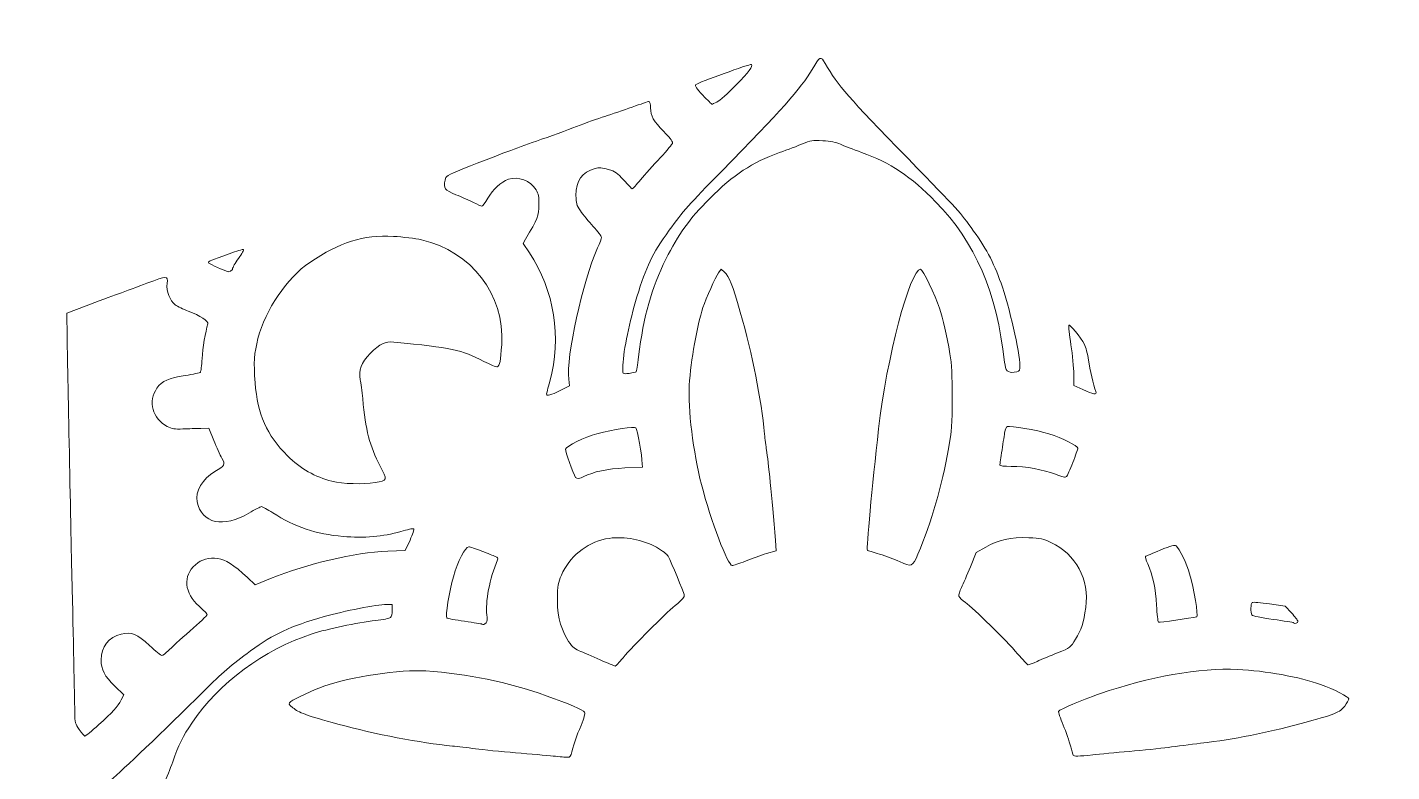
# Model space of a CAD drawing. Header units: inches. Extents: x -47.8 to -22.3, y 29.7 to 31.5.
# Drawn here: x -36.462 to -35.883, y 30.586 to 30.902 of the extents above; entities that cross this region are included whole.
import ezdxf

# ---------------------------------------------------------------- set-up
doc = ezdxf.new("R2010")
doc.units = ezdxf.units.IN
doc.header["$MEASUREMENT"] = 0
doc.layers.add('Football', color=7, linetype='Continuous')

msp = doc.modelspace()

# ---------------------------------------------------------------- linework, layer by layer
at = {"layer": 'Football', "lineweight": 0}
for points, knots in [([(-35.22889, 30.72218), (-35.22948, 30.72609), (-35.2304, 30.73223), (-35.23091, 30.73583), (-35.23143, 30.73943), (-35.23211, 30.74378), (-35.23241, 30.7455), (-35.23271, 30.74722), (-35.23346, 30.75157), (-35.23408, 30.75517), (-35.23538, 30.76278), (-35.23946, 30.7826), (-35.24204, 30.79385), (-35.2467, 30.81412), (-35.25189, 30.8341), (-35.25622, 30.84846), (-35.25712, 30.85143), (-35.25825, 30.8554), (-35.25873, 30.85728), (-35.25991, 30.86189), (-35.27064, 30.89425), (-35.27266, 30.89931), (-35.27355, 30.90153), (-35.27563, 30.90707), (-35.27728, 30.9116), (-35.28097, 30.92173), (-35.29238, 30.95015), (-35.29509, 30.95598), (-35.29618, 30.95832), (-35.29904, 30.96472), (-35.30145, 30.9702), (-35.30919, 30.98779), (-35.32737, 31.0237), (-35.33658, 31.0396), (-35.35004, 31.06284), (-35.36382, 31.0853), (-35.37208, 31.09747), (-35.37946, 31.10835), (-35.39084, 31.12469), (-35.39417, 31.12919), (-35.39579, 31.13138), (-35.399, 31.13573), (-35.4013, 31.13886), (-35.40359, 31.14199), (-35.40691, 31.14634), (-35.40867, 31.14853), (-35.41043, 31.15072), (-35.41644, 31.15827), (-35.42203, 31.16531), (-35.42763, 31.17235), (-35.43414, 31.18026), (-35.43651, 31.18288), (-35.43888, 31.18551), (-35.44215, 31.18932), (-35.44378, 31.19135), (-35.44708, 31.19546), (-35.46027, 31.20983), (-35.47478, 31.22509), (-35.49726, 31.24876), (-35.54141, 31.28899), (-35.5617, 31.30429), (-35.56404, 31.30606), (-35.56731, 31.3086), (-35.56895, 31.30993), (-35.57351, 31.31365), (-35.5795, 31.31823), (-35.58701, 31.32375), (-35.59077, 31.3265), (-35.59525, 31.32982), (-35.59697, 31.33112), (-35.61021, 31.34114), (-35.6504, 31.36727), (-35.66994, 31.37857), (-35.67501, 31.38151), (-35.68121, 31.38512), (-35.68372, 31.38659), (-35.70177, 31.39723), (-35.74843, 31.42032), (-35.76762, 31.42811), (-35.7706, 31.42932), (-35.77572, 31.4315), (-35.779, 31.43295), (-35.78229, 31.4344), (-35.78698, 31.43634), (-35.78943, 31.43727), (-35.79188, 31.43819), (-35.79572, 31.43969), (-35.79796, 31.44061), (-35.80827, 31.44484), (-35.84021, 31.45625), (-35.85324, 31.46036), (-35.87593, 31.46753), (-35.91462, 31.47793), (-35.93345, 31.48193), (-35.97336, 31.49041), (-36.00667, 31.49568), (-36.04096, 31.49894), (-36.0585, 31.50061), (-36.0633, 31.50096), (-36.08324, 31.50208), (-36.1269, 31.50454), (-36.18218, 31.50301), (-36.22722, 31.49809), (-36.25037, 31.49556), (-36.28714, 31.4899), (-36.30491, 31.48614), (-36.30772, 31.48554), (-36.31169, 31.48477), (-36.31373, 31.48443), (-36.31576, 31.48408), (-36.3187, 31.48344), (-36.32027, 31.483), (-36.32183, 31.48257), (-36.32578, 31.48169), (-36.32905, 31.48104), (-36.33482, 31.47991), (-36.35261, 31.47555), (-36.36293, 31.47274), (-36.36575, 31.47197), (-36.3724, 31.47017), (-36.37772, 31.46873), (-36.39884, 31.463), (-36.43756, 31.44996), (-36.46248, 31.44018), (-36.48496, 31.43135), (-36.5131, 31.4189), (-36.53302, 31.40895), (-36.5433, 31.40382), (-36.56515, 31.39241), (-36.56601, 31.39172), (-36.56633, 31.39147), (-36.57055, 31.38909), (-36.5754, 31.38644), (-36.58572, 31.38078), (-36.5921, 31.377), (-36.61598, 31.3624), (-36.62054, 31.35962), (-36.64828, 31.34115), (-36.65134, 31.33887), (-36.65291, 31.3377), (-36.65739, 31.33447), (-36.6613, 31.33169), (-36.68858, 31.31229), (-36.72338, 31.28375), (-36.74969, 31.25922), (-36.76706, 31.24302), (-36.80494, 31.20414), (-36.81356, 31.19366), (-36.81476, 31.1922), (-36.81779, 31.18862), (-36.82029, 31.1857), (-36.82685, 31.17803), (-36.8386, 31.16385), (-36.84191, 31.15959), (-36.86311, 31.13229), (-36.87251, 31.11932), (-36.88775, 31.09635), (-36.89808, 31.08079), (-36.90387, 31.0715), (-36.91482, 31.05297), (-36.9263, 31.03354), (-36.94575, 30.99671), (-36.95284, 30.981), (-36.95418, 30.97803), (-36.95725, 30.97125), (-36.95966, 30.96593), (-36.96207, 30.96061), (-36.96466, 30.95465), (-36.96541, 30.95268), (-36.96617, 30.95071), (-36.96751, 30.94764), (-36.9684, 30.94585), (-36.97176, 30.93913), (-36.98546, 30.90277), (-36.99191, 30.88346), (-36.99681, 30.86878), (-36.99855, 30.86319), (-37.00404, 30.84448), (-37.00808, 30.83071), (-37.01119, 30.81912), (-37.01343, 30.80949), (-37.01438, 30.80543), (-37.01565, 30.80018), (-37.01624, 30.79783), (-37.01684, 30.79549), (-37.01759, 30.79216), (-37.01792, 30.79044), (-37.01825, 30.78872), (-37.01967, 30.78168), (-37.0211, 30.77479), (-37.02393, 30.76108), (-37.02638, 30.74772), (-37.02856, 30.73412), (-37.03061, 30.7213), (-37.03087, 30.7195), (-37.03217, 30.70852), (-37.0351, 30.68369), (-37.03512, 30.68352), (-37.03676, 30.66501), (-37.03893, 30.64057), (-37.04013, 30.58545), (-37.03903, 30.56062), (-37.03766, 30.5298), (-37.03455, 30.4931), (-37.03164, 30.47359), (-37.03134, 30.47155), (-37.03068, 30.46694), (-37.03017, 30.46335), (-37.02719, 30.44201), (-37.02203, 30.41414), (-37.01743, 30.39451), (-37.01622, 30.38935), (-37.01455, 30.38218), (-37.01373, 30.37859), (-37.00767, 30.35223), (-36.99497, 30.30998), (-36.98525, 30.28387), (-36.98455, 30.28199), (-36.98319, 30.27828), (-36.98224, 30.27562), (-36.98128, 30.27296), (-36.97969, 30.26887), (-36.97872, 30.26652), (-36.97774, 30.26417), (-36.97661, 30.26119), (-36.9762, 30.25989), (-36.97549, 30.25765), (-36.97288, 30.25136), (-36.96516, 30.23324), (-36.95437, 30.20791), (-36.93457, 30.16781), (-36.92275, 30.14731), (-36.91876, 30.1404), (-36.90941, 30.12476), (-36.90068, 30.11037), (-36.89631, 30.10318), (-36.88462, 30.08557), (-36.87312, 30.06884), (-36.86275, 30.05375), (-36.83505, 30.01809), (-36.82029, 30.00082), (-36.80224, 29.97969), (-36.76606, 29.94221), (-36.74806, 29.926), (-36.74463, 29.9229), (-36.7399, 29.91857), (-36.73754, 29.91638), (-36.72988, 29.90923), (-36.70793, 29.89064), (-36.69546, 29.88074), (-36.68584, 29.8731), (-36.66041, 29.85411), (-36.65248, 29.84863), (-36.65015, 29.84702), (-36.64269, 29.8419), (-36.63776, 29.83852), (-36.63134, 29.83412), (-36.61495, 29.82356), (-36.60811, 29.81941), (-36.60467, 29.81732), (-36.60019, 29.81458), (-36.59815, 29.81332), (-36.59612, 29.81206), (-36.59151, 29.80937), (-36.58791, 29.80734), (-36.58432, 29.80532), (-36.57868, 29.80212), (-36.5754, 29.80024), (-36.56143, 29.79225), (-36.54838, 29.78537), (-36.5309, 29.77678), (-36.52066, 29.77175), (-36.51213, 29.76763), (-36.51195, 29.76763), (-36.51176, 29.76763), (-36.50503, 29.76465), (-36.497, 29.76101), (-36.48896, 29.75736), (-36.48034, 29.75363), (-36.47784, 29.75272), (-36.47534, 29.7518), (-36.47163, 29.75034), (-36.46959, 29.74948), (-36.44143, 29.73749), (-36.39211, 29.72127), (-36.35611, 29.71216), (-36.35329, 29.71144), (-36.34732, 29.70992), (-36.34285, 29.70878), (-36.32958, 29.70539), (-36.29269, 29.69796), (-36.27789, 29.69569), (-36.27304, 29.69494), (-36.26869, 29.69419), (-36.26822, 29.69402), (-36.26722, 29.69365), (-36.25186, 29.69163), (-36.22897, 29.68886), (-36.20983, 29.68655), (-36.18021, 29.68433), (-36.16156, 29.68382), (-36.16156, 29.68382), (-36.16156, 29.68382), (-36.16156, 29.68382), (-36.13323, 29.68304), (-36.09033, 29.68385), (-36.06314, 29.68568), (-36.0442, 29.68696), (-36.01633, 29.69028), (-35.98407, 29.69511), (-35.97483, 29.69649), (-35.95115, 29.70099), (-35.93572, 29.7043), (-35.92433, 29.70674), (-35.88815, 29.71576), (-35.88054, 29.71806), (-35.86096, 29.72396), (-35.85114, 29.72708), (-35.83418, 29.73279), (-35.82457, 29.73602), (-35.80225, 29.7442), (-35.79806, 29.74602), (-35.79649, 29.7467), (-35.79347, 29.7479), (-35.79133, 29.74867), (-35.7892, 29.74945), (-35.78241, 29.75227), (-35.77626, 29.75494), (-35.7701, 29.7576), (-35.76276, 29.76076), (-35.75994, 29.76195), (-35.73563, 29.77222), (-35.69454, 29.79353), (-35.66267, 29.81239), (-35.64742, 29.82142), (-35.62236, 29.83764), (-35.60642, 29.8488), (-35.60002, 29.85329), (-35.58388, 29.86522), (-35.57674, 29.87074), (-35.57421, 29.8727), (-35.56948, 29.87632), (-35.56621, 29.8788), (-35.56295, 29.88128), (-35.55924, 29.88422), (-35.55797, 29.88534), (-35.55671, 29.88646), (-35.55328, 29.8893), (-35.55036, 29.89165), (-35.533, 29.90557), (-35.50652, 29.92977), (-35.48404, 29.95223), (-35.44707, 29.98918), (-35.40981, 30.034), (-35.3814, 30.07569), (-35.37841, 30.08008), (-35.37448, 30.08584), (-35.37266, 30.08849), (-35.36514, 30.09945), (-35.34776, 30.12734), (-35.34164, 30.13826), (-35.3406, 30.14013), (-35.33794, 30.14486), (-35.33574, 30.14877), (-35.31641, 30.18317), (-35.29689, 30.22426), (-35.28373, 30.25827), (-35.28204, 30.26265), (-35.28014, 30.26746), (-35.2795, 30.26896), (-35.27696, 30.27499), (-35.2639, 30.31236), (-35.26137, 30.32085), (-35.25464, 30.34335), (-35.24612, 30.37445), (-35.24401, 30.38415), (-35.24328, 30.3875), (-35.24186, 30.39383), (-35.24086, 30.39821), (-35.23985, 30.40259), (-35.23857, 30.40848), (-35.23803, 30.4113), (-35.22478, 30.47931), (-35.21977, 30.52969), (-35.2198, 30.59447), (-35.21983, 30.64034), (-35.22283, 30.68252), (-35.22889, 30.72218)], [0, 0, 0, 0, 1, 1, 1, 2, 2, 2, 3, 3, 3, 4, 4, 4, 5, 5, 5, 6, 6, 6, 7, 7, 7, 8, 8, 8, 9, 9, 9, 10, 10, 10, 11, 11, 11, 12, 12, 12, 13, 13, 13, 14, 14, 14, 15, 15, 15, 16, 16, 16, 17, 17, 17, 18, 18, 18, 19, 19, 19, 20, 20, 20, 21, 21, 21, 22, 22, 22, 23, 23, 23, 24, 24, 24, 25, 25, 25, 26, 26, 26, 27, 27, 27, 28, 28, 28, 29, 29, 29, 30, 30, 30, 31, 31, 31, 32, 32, 32, 33, 33, 33, 34, 34, 34, 35, 35, 35, 36, 36, 36, 37, 37, 37, 38, 38, 38, 39, 39, 39, 40, 40, 40, 41, 41, 41, 42, 42, 42, 43, 43, 43, 44, 44, 44, 45, 45, 45, 46, 46, 46, 47, 47, 47, 48, 48, 48, 49, 49, 49, 50, 50, 50, 51, 51, 51, 52, 52, 52, 53, 53, 53, 54, 54, 54, 55, 55, 55, 56, 56, 56, 57, 57, 57, 58, 58, 58, 59, 59, 59, 60, 60, 60, 61, 61, 61, 62, 62, 62, 63, 63, 63, 64, 64, 64, 65, 65, 65, 66, 66, 66, 67, 67, 67, 68, 68, 68, 69, 69, 69, 70, 70, 70, 71, 71, 71, 72, 72, 72, 73, 73, 73, 74, 74, 74, 75, 75, 75, 76, 76, 76, 77, 77, 77, 78, 78, 78, 79, 79, 79, 80, 80, 80, 81, 81, 81, 82, 82, 82, 83, 83, 83, 84, 84, 84, 85, 85, 85, 86, 86, 86, 87, 87, 87, 88, 88, 88, 89, 89, 89, 90, 90, 90, 91, 91, 91, 92, 92, 92, 93, 93, 93, 94, 94, 94, 95, 95, 95, 96, 96, 96, 97, 97, 97, 98, 98, 98, 99, 99, 99, 100, 100, 100, 101, 101, 101, 102, 102, 102, 103, 103, 103, 104, 104, 104, 105, 105, 105, 106, 106, 106, 107, 107, 107, 108, 108, 108, 109, 109, 109, 110, 110, 110, 111, 111, 111, 112, 112, 112, 113, 113, 113, 114, 114, 114, 115, 115, 115, 116, 116, 116, 117, 117, 117, 118, 118, 118, 119, 119, 119, 120, 120, 120, 121, 121, 121, 122, 122, 122, 123, 123, 123, 124, 124, 124, 125, 125, 125, 126, 126, 126, 127, 127, 127, 128, 128, 128, 129, 129, 129, 129]), ([(-36.07648, 30.82762), (-36.08682, 30.83825), (-36.09584, 30.84425), (-36.10786, 30.84851), (-36.11137, 30.84975), (-36.11541, 30.8513), (-36.11685, 30.85196), (-36.11861, 30.85277), (-36.12105, 30.85326), (-36.12433, 30.85344), (-36.1287, 30.85368), (-36.12959, 30.85355), (-36.13287, 30.85217), (-36.13488, 30.85133), (-36.13927, 30.84964), (-36.14262, 30.84843), (-36.15456, 30.84411), (-36.16195, 30.83924), (-36.17238, 30.82884), (-36.18079, 30.82044), (-36.18572, 30.81361), (-36.19085, 30.80324), (-36.19702, 30.79075), (-36.20022, 30.77932), (-36.20245, 30.76182), (-36.20288, 30.75844), (-36.20335, 30.75557), (-36.20349, 30.75543), (-36.20363, 30.75529), (-36.20494, 30.75501), (-36.2064, 30.75481), (-36.20933, 30.75441), (-36.2093, 30.75437), (-36.2091, 30.7583), (-36.20876, 30.76483), (-36.20631, 30.77669), (-36.2031, 30.78731), (-36.1992, 30.80022), (-36.19676, 30.80523), (-36.18942, 30.81547), (-36.18359, 30.82359), (-36.18093, 30.8266), (-36.16731, 30.84046), (-36.14186, 30.86634), (-36.13368, 30.87554), (-36.12883, 30.88369), (-36.12545, 30.88938), (-36.12522, 30.88949), (-36.12332, 30.88627), (-36.11753, 30.87644), (-36.11406, 30.87246), (-36.08818, 30.8459), (-36.066, 30.82314), (-36.06646, 30.82365), (-36.06038, 30.81518), (-36.05461, 30.80715), (-36.0513, 30.80067), (-36.04816, 30.79129), (-36.04436, 30.7799), (-36.04031, 30.76112), (-36.04078, 30.75704), (-36.04094, 30.75565), (-36.04123, 30.75543), (-36.04313, 30.75527), (-36.04606, 30.75503), (-36.04679, 30.75581), (-36.04723, 30.75962), (-36.05061, 30.78934), (-36.05962, 30.81027), (-36.07648, 30.82762)], [0, 0, 0, 0, 1, 1, 1, 2, 2, 2, 3, 3, 3, 4, 4, 4, 5, 5, 5, 6, 6, 6, 7, 7, 7, 8, 8, 8, 9, 9, 9, 10, 10, 10, 11, 11, 11, 12, 12, 12, 13, 13, 13, 14, 14, 14, 15, 15, 15, 16, 16, 16, 17, 17, 17, 18, 18, 18, 19, 19, 19, 20, 20, 20, 21, 21, 21, 22, 22, 22, 23, 23, 23, 23]), ([(-36.17817, 30.87726), (-36.1773, 30.87808), (-36.15499, 30.88617), (-36.15462, 30.8858), (-36.15387, 30.88505), (-36.15558, 30.88275), (-36.16115, 30.87704), (-36.1645, 30.87361), (-36.16812, 30.87038), (-36.16918, 30.86987), (-36.17025, 30.86936), (-36.1712, 30.86894), (-36.1713, 30.86894), (-36.1714, 30.86894), (-36.17314, 30.87067), (-36.17517, 30.87278), (-36.17798, 30.87572), (-36.17869, 30.87677), (-36.17817, 30.87726)], [0, 0, 0, 0, 1, 1, 1, 2, 2, 2, 3, 3, 3, 4, 4, 4, 5, 5, 5, 6, 6, 6, 6]), ([(-36.28447, 30.8368), (-36.28414, 30.83855), (-36.2838, 30.83876), (-36.27688, 30.8415), (-36.25905, 30.84856), (-36.25539, 30.84994), (-36.24575, 30.85329), (-36.24012, 30.85525), (-36.23244, 30.85805), (-36.22868, 30.85952), (-36.22493, 30.86099), (-36.21955, 30.86291), (-36.21674, 30.86379), (-36.21392, 30.86467), (-36.20869, 30.86644), (-36.20511, 30.86773), (-36.20154, 30.86902), (-36.19834, 30.87008), (-36.198, 30.87008), (-36.19766, 30.87008), (-36.19737, 30.86889), (-36.19735, 30.86738), (-36.19729, 30.86382), (-36.19618, 30.86184), (-36.19172, 30.85731), (-36.18968, 30.85524), (-36.18801, 30.85314), (-36.18801, 30.85265), (-36.18801, 30.85216), (-36.19035, 30.84929), (-36.19321, 30.84627), (-36.19607, 30.84325), (-36.19983, 30.83905), (-36.20157, 30.83694), (-36.20331, 30.83483), (-36.20491, 30.8331), (-36.20512, 30.8331), (-36.20533, 30.8331), (-36.20693, 30.83473), (-36.20868, 30.83672), (-36.21147, 30.8399), (-36.21227, 30.84045), (-36.21528, 30.84129), (-36.21795, 30.84204), (-36.21917, 30.84213), (-36.22085, 30.84167), (-36.22639, 30.84015), (-36.22897, 30.83652), (-36.22897, 30.83021), (-36.22897, 30.82699), (-36.22874, 30.8262), (-36.22704, 30.82371), (-36.22599, 30.82215), (-36.22356, 30.81917), (-36.22164, 30.81709), (-36.21972, 30.81501), (-36.21816, 30.81293), (-36.21816, 30.81247), (-36.21816, 30.81202), (-36.2189, 30.81001), (-36.2198, 30.80801), (-36.22608, 30.79408), (-36.23325, 30.76145), (-36.23204, 30.75231), (-36.23204, 30.75231), (-36.23167, 30.74956), (-36.23167, 30.74956), (-36.23167, 30.74956), (-36.23571, 30.74753), (-36.23571, 30.74753), (-36.23962, 30.74556), (-36.24149, 30.74504), (-36.24147, 30.74592), (-36.24147, 30.74616), (-36.24084, 30.74861), (-36.24008, 30.75136), (-36.23495, 30.76992), (-36.23813, 30.79006), (-36.24871, 30.80598), (-36.24871, 30.80598), (-36.25136, 30.80995), (-36.25136, 30.80995), (-36.25136, 30.80995), (-36.25032, 30.81172), (-36.25032, 30.81172), (-36.24527, 30.82032), (-36.24471, 30.82177), (-36.24466, 30.82622), (-36.24462, 30.82979), (-36.24484, 30.83091), (-36.24592, 30.83265), (-36.24833, 30.83652), (-36.25347, 30.83848), (-36.25763, 30.8371), (-36.2607, 30.83609), (-36.26429, 30.83279), (-36.2664, 30.82905), (-36.26744, 30.82721), (-36.26853, 30.82571), (-36.26884, 30.82571), (-36.26914, 30.82571), (-36.27073, 30.82639), (-36.27236, 30.82722), (-36.27399, 30.82805), (-36.27738, 30.82956), (-36.27988, 30.83058), (-36.28478, 30.83256), (-36.28516, 30.83308), (-36.28447, 30.8368)], [0, 0, 0, 0, 1, 1, 1, 2, 2, 2, 3, 3, 3, 4, 4, 4, 5, 5, 5, 6, 6, 6, 7, 7, 7, 8, 8, 8, 9, 9, 9, 10, 10, 10, 11, 11, 11, 12, 12, 12, 13, 13, 13, 14, 14, 14, 15, 15, 15, 16, 16, 16, 17, 17, 17, 18, 18, 18, 19, 19, 19, 20, 20, 20, 21, 21, 21, 22, 22, 22, 23, 23, 23, 24, 24, 24, 25, 25, 25, 26, 26, 26, 27, 27, 27, 28, 28, 28, 29, 29, 29, 30, 30, 30, 31, 31, 31, 32, 32, 32, 33, 33, 33, 34, 34, 34, 35, 35, 35, 36, 36, 36, 36]), ([(-36.36381, 30.76962), (-36.36065, 30.78186), (-36.35144, 30.79538), (-36.34188, 30.80181), (-36.32886, 30.81058), (-36.31939, 30.81352), (-36.30633, 30.81288), (-36.30242, 30.81268), (-36.29708, 30.81203), (-36.29445, 30.81143), (-36.27324, 30.80656), (-36.2592, 30.78825), (-36.26047, 30.76711), (-36.26089, 30.76), (-36.26128, 30.75802), (-36.26232, 30.75762), (-36.26274, 30.75746), (-36.26533, 30.75848), (-36.26807, 30.75989), (-36.27767, 30.76482), (-36.28154, 30.76565), (-36.30614, 30.76806), (-36.30997, 30.76844), (-36.31201, 30.76745), (-36.31625, 30.76317), (-36.32008, 30.7593), (-36.32129, 30.75608), (-36.32044, 30.75209), (-36.32016, 30.75081), (-36.3197, 30.7472), (-36.31941, 30.74408), (-36.31819, 30.73071), (-36.31645, 30.72398), (-36.31202, 30.71551), (-36.30887, 30.70949), (-36.30891, 30.70935), (-36.31409, 30.70851), (-36.31928, 30.70766), (-36.32774, 30.70792), (-36.33244, 30.70907), (-36.33959, 30.71083), (-36.34573, 30.71434), (-36.35133, 30.71989), (-36.36001, 30.72849), (-36.36399, 30.73749), (-36.36502, 30.75083), (-36.36568, 30.75944), (-36.36543, 30.76334), (-36.36381, 30.76962)], [0, 0, 0, 0, 1, 1, 1, 2, 2, 2, 3, 3, 3, 4, 4, 4, 5, 5, 5, 6, 6, 6, 7, 7, 7, 8, 8, 8, 9, 9, 9, 10, 10, 10, 11, 11, 11, 12, 12, 12, 13, 13, 13, 14, 14, 14, 15, 15, 15, 16, 16, 16, 16]), ([(-36.37605, 30.80551), (-36.37295, 30.80662), (-36.3702, 30.80746), (-36.36995, 30.80737), (-36.3697, 30.80729), (-36.37065, 30.80557), (-36.37205, 30.80356), (-36.37345, 30.80155), (-36.37459, 30.7996), (-36.37459, 30.79921), (-36.37459, 30.79883), (-36.375, 30.79837), (-36.37549, 30.79818), (-36.37599, 30.79799), (-36.37644, 30.79785), (-36.37649, 30.79788), (-36.37654, 30.7979), (-36.37697, 30.79806), (-36.37744, 30.79823), (-36.3802, 30.79921), (-36.38483, 30.80146), (-36.38483, 30.80182), (-36.38483, 30.80231), (-36.38383, 30.80273), (-36.37605, 30.80551)], [0, 0, 0, 0, 1, 1, 1, 2, 2, 2, 3, 3, 3, 4, 4, 4, 5, 5, 5, 6, 6, 6, 7, 7, 7, 8, 8, 8, 8]), ([(-36.44258, 30.6633), (-36.44307, 30.68445), (-36.44458, 30.76017), (-36.44471, 30.77016), (-36.44471, 30.77016), (-36.44485, 30.78032), (-36.44485, 30.78032), (-36.44485, 30.78032), (-36.4366, 30.78346), (-36.4366, 30.78346), (-36.43206, 30.78518), (-36.42592, 30.78747), (-36.42295, 30.78854), (-36.41997, 30.78961), (-36.41454, 30.79163), (-36.41088, 30.79303), (-36.40225, 30.7963), (-36.40195, 30.7963), (-36.40233, 30.79299), (-36.40271, 30.78963), (-36.40121, 30.78572), (-36.39886, 30.78393), (-36.39787, 30.78317), (-36.3954, 30.78195), (-36.39337, 30.7812), (-36.38825, 30.77933), (-36.38469, 30.777), (-36.38507, 30.77576), (-36.38607, 30.77254), (-36.38723, 30.76554), (-36.38751, 30.76104), (-36.38769, 30.75818), (-36.38799, 30.7556), (-36.38818, 30.75532), (-36.38837, 30.75504), (-36.39129, 30.7544), (-36.39467, 30.75389), (-36.40184, 30.75282), (-36.40442, 30.75166), (-36.40665, 30.7485), (-36.41057, 30.74296), (-36.40856, 30.73557), (-36.40225, 30.73228), (-36.40034, 30.73128), (-36.39913, 30.73109), (-36.39564, 30.73123), (-36.39329, 30.73133), (-36.38987, 30.73144), (-36.38803, 30.73149), (-36.38803, 30.73149), (-36.38468, 30.73156), (-36.38468, 30.73156), (-36.38468, 30.73156), (-36.38257, 30.72639), (-36.38257, 30.72639), (-36.3814, 30.72354), (-36.37985, 30.72014), (-36.37912, 30.71884), (-36.37757, 30.71608), (-36.37775, 30.71575), (-36.38215, 30.71316), (-36.38719, 30.71021), (-36.39052, 30.70451), (-36.38963, 30.70037), (-36.38764, 30.69111), (-36.37839, 30.68906), (-36.36767, 30.6955), (-36.36512, 30.69703), (-36.3627, 30.69828), (-36.36229, 30.69828), (-36.36188, 30.69828), (-36.35974, 30.69712), (-36.35754, 30.69569), (-36.34825, 30.68968), (-36.33914, 30.68661), (-36.32772, 30.68563), (-36.31884, 30.68488), (-36.31075, 30.68557), (-36.3033, 30.68774), (-36.30054, 30.68854), (-36.29807, 30.68906), (-36.2978, 30.6889), (-36.29753, 30.68873), (-36.29822, 30.68659), (-36.29932, 30.68413), (-36.29932, 30.68413), (-36.30133, 30.67967), (-36.30133, 30.67967), (-36.30133, 30.67967), (-36.30881, 30.67936), (-36.30881, 30.67936), (-36.32303, 30.67877), (-36.34243, 30.67425), (-36.35853, 30.66776), (-36.35853, 30.66776), (-36.36493, 30.66519), (-36.36493, 30.66519), (-36.36493, 30.66519), (-36.3682, 30.66818), (-36.3682, 30.66818), (-36.37418, 30.67367), (-36.37765, 30.6759), (-36.38081, 30.67632), (-36.38457, 30.67682), (-36.38774, 30.67593), (-36.39033, 30.67367), (-36.39573, 30.66892), (-36.39508, 30.66161), (-36.38875, 30.65604), (-36.38691, 30.65442), (-36.3854, 30.65282), (-36.3854, 30.65249), (-36.3854, 30.65216), (-36.38867, 30.64903), (-36.39265, 30.64554), (-36.39664, 30.64205), (-36.40079, 30.63828), (-36.40187, 30.63717), (-36.40295, 30.63605), (-36.40415, 30.63514), (-36.40455, 30.63514), (-36.40494, 30.63514), (-36.4073, 30.63704), (-36.40979, 30.63937), (-36.41508, 30.64432), (-36.41751, 30.64531), (-36.42175, 30.64424), (-36.42712, 30.6429), (-36.43035, 30.63877), (-36.43033, 30.63331), (-36.43031, 30.62918), (-36.42886, 30.62641), (-36.42447, 30.62211), (-36.42447, 30.62211), (-36.42074, 30.61846), (-36.42074, 30.61846), (-36.42074, 30.61846), (-36.42182, 30.61635), (-36.42182, 30.61635), (-36.42336, 30.61332), (-36.42534, 30.61113), (-36.43137, 30.60576), (-36.43137, 30.60576), (-36.43137, 30.60576), (-36.43137, 30.60576), (-36.4343, 30.60315), (-36.43693, 30.60101), (-36.43719, 30.60101), (-36.43746, 30.60101), (-36.43853, 30.60222), (-36.43956, 30.60371), (-36.44126, 30.60616), (-36.44144, 30.60681), (-36.44147, 30.61068), (-36.44151, 30.61466), (-36.44201, 30.63819), (-36.44258, 30.6633)], [0, 0, 0, 0, 1, 1, 1, 2, 2, 2, 3, 3, 3, 4, 4, 4, 5, 5, 5, 6, 6, 6, 7, 7, 7, 8, 8, 8, 9, 9, 9, 10, 10, 10, 11, 11, 11, 12, 12, 12, 13, 13, 13, 14, 14, 14, 15, 15, 15, 16, 16, 16, 17, 17, 17, 18, 18, 18, 19, 19, 19, 20, 20, 20, 21, 21, 21, 22, 22, 22, 23, 23, 23, 24, 24, 24, 25, 25, 25, 26, 26, 26, 27, 27, 27, 28, 28, 28, 29, 29, 29, 30, 30, 30, 31, 31, 31, 32, 32, 32, 33, 33, 33, 34, 34, 34, 35, 35, 35, 36, 36, 36, 37, 37, 37, 38, 38, 38, 39, 39, 39, 40, 40, 40, 41, 41, 41, 42, 42, 42, 43, 43, 43, 44, 44, 44, 45, 45, 45, 46, 46, 46, 47, 47, 47, 48, 48, 48, 49, 49, 49, 50, 50, 50, 51, 51, 51, 52, 52, 52, 52]), ([(-36.18093, 30.74976), (-36.18021, 30.7605), (-36.1777, 30.77477), (-36.17512, 30.78276), (-36.17386, 30.78666), (-36.16989, 30.79549), (-36.16852, 30.79744), (-36.16852, 30.79744), (-36.1674, 30.79905), (-36.1674, 30.79905), (-36.1674, 30.79905), (-36.16605, 30.79778), (-36.16605, 30.79778), (-36.16391, 30.79577), (-36.16266, 30.79261), (-36.15929, 30.78076), (-36.15411, 30.76249), (-36.15045, 30.74403), (-36.14902, 30.729), (-36.14882, 30.72697), (-36.14844, 30.7239), (-36.14816, 30.72218), (-36.14743, 30.71762), (-36.14599, 30.70295), (-36.14441, 30.68397), (-36.14441, 30.68397), (-36.14405, 30.67961), (-36.14405, 30.67961), (-36.14405, 30.67961), (-36.14825, 30.67836), (-36.14825, 30.67836), (-36.15056, 30.67768), (-36.15457, 30.67625), (-36.15715, 30.67519), (-36.15974, 30.67412), (-36.16225, 30.67325), (-36.16273, 30.67325), (-36.16458, 30.67325), (-36.17178, 30.6923), (-36.17575, 30.70767), (-36.17926, 30.72128), (-36.18158, 30.7401), (-36.18093, 30.74976)], [0, 0, 0, 0, 1, 1, 1, 2, 2, 2, 3, 3, 3, 4, 4, 4, 5, 5, 5, 6, 6, 6, 7, 7, 7, 8, 8, 8, 9, 9, 9, 10, 10, 10, 11, 11, 11, 12, 12, 12, 13, 13, 13, 14, 14, 14, 14]), ([(-36.10542, 30.67979), (-36.10589, 30.68026), (-36.10345, 30.70674), (-36.10067, 30.73128), (-36.0973, 30.76105), (-36.08736, 30.79889), (-36.08288, 30.79896), (-36.082, 30.79897), (-36.07655, 30.78781), (-36.07483, 30.78247), (-36.07334, 30.77785), (-36.07176, 30.77088), (-36.07044, 30.76313), (-36.06968, 30.75861), (-36.06943, 30.75406), (-36.06944, 30.74436), (-36.06945, 30.733), (-36.06963, 30.73057), (-36.071, 30.72274), (-36.07374, 30.70716), (-36.07823, 30.69176), (-36.08401, 30.67809), (-36.08627, 30.67274), (-36.08662, 30.6726), (-36.09173, 30.675), (-36.09369, 30.67592), (-36.09751, 30.67732), (-36.10023, 30.67811), (-36.10295, 30.67889), (-36.10528, 30.67965), (-36.10542, 30.67979)], [0, 0, 0, 0, 1, 1, 1, 2, 2, 2, 3, 3, 3, 4, 4, 4, 5, 5, 5, 6, 6, 6, 7, 7, 7, 8, 8, 8, 9, 9, 9, 10, 10, 10, 10]), ([(-36.01909, 30.76692), (-36.01974, 30.77114), (-36.02017, 30.77488), (-36.02005, 30.77524), (-36.0198, 30.776), (-36.01493, 30.77004), (-36.01338, 30.76708), (-36.01279, 30.76596), (-36.01203, 30.76298), (-36.01169, 30.76046), (-36.01113, 30.75638), (-36.00958, 30.74984), (-36.00851, 30.74706), (-36.00795, 30.7456), (-36.00955, 30.74584), (-36.01408, 30.7479), (-36.01408, 30.7479), (-36.01792, 30.74964), (-36.01792, 30.74964), (-36.01792, 30.74964), (-36.01792, 30.75444), (-36.01792, 30.75444), (-36.01792, 30.75708), (-36.01845, 30.76269), (-36.01909, 30.76692)], [0, 0, 0, 0, 1, 1, 1, 2, 2, 2, 3, 3, 3, 4, 4, 4, 5, 5, 5, 6, 6, 6, 7, 7, 7, 8, 8, 8, 8]), ([(-36.23341, 30.72262), (-36.23318, 30.7239), (-36.2252, 30.72785), (-36.22012, 30.7292), (-36.21289, 30.73112), (-36.2043, 30.73239), (-36.20356, 30.73166), (-36.20297, 30.73106), (-36.201, 30.72002), (-36.20086, 30.71649), (-36.20086, 30.71649), (-36.20081, 30.71506), (-36.20081, 30.71506), (-36.20081, 30.71506), (-36.2082, 30.7147), (-36.2082, 30.7147), (-36.2155, 30.71434), (-36.22181, 30.71302), (-36.22559, 30.71106), (-36.22559, 30.71106), (-36.22559, 30.71106), (-36.22559, 30.71106), (-36.22735, 30.71015), (-36.22876, 30.70999), (-36.22915, 30.71066), (-36.23023, 30.71254), (-36.23355, 30.72185), (-36.23341, 30.72262)], [0, 0, 0, 0, 1, 1, 1, 2, 2, 2, 3, 3, 3, 4, 4, 4, 5, 5, 5, 6, 6, 6, 7, 7, 7, 8, 8, 8, 9, 9, 9, 9]), ([(-36.01621, 30.72307), (-36.01621, 30.72263), (-36.01715, 30.71988), (-36.01829, 30.71696), (-36.01829, 30.71696), (-36.01829, 30.71696), (-36.01829, 30.71696), (-36.01944, 30.71404), (-36.02065, 30.71137), (-36.021, 30.71103), (-36.02145, 30.71058), (-36.02275, 30.71085), (-36.0257, 30.71201), (-36.03081, 30.71403), (-36.03825, 30.71535), (-36.04445, 30.71535), (-36.04738, 30.71535), (-36.04921, 30.71558), (-36.04921, 30.71594), (-36.04921, 30.71627), (-36.04881, 30.71915), (-36.04832, 30.72234), (-36.04783, 30.72554), (-36.0473, 30.72899), (-36.04715, 30.73003), (-36.04699, 30.73106), (-36.04649, 30.73205), (-36.04603, 30.73223), (-36.04476, 30.73271), (-36.0336, 30.73076), (-36.02844, 30.72915), (-36.02274, 30.72737), (-36.01621, 30.72412), (-36.01621, 30.72307)], [0, 0, 0, 0, 1, 1, 1, 2, 2, 2, 3, 3, 3, 4, 4, 4, 5, 5, 5, 6, 6, 6, 7, 7, 7, 8, 8, 8, 9, 9, 9, 10, 10, 10, 11, 11, 11, 11]), ([(-36.22759, 30.63717), (-36.23004, 30.63819), (-36.23074, 30.63888), (-36.23279, 30.64229), (-36.23583, 30.64736), (-36.23716, 30.65351), (-36.23683, 30.66102), (-36.23662, 30.66571), (-36.23636, 30.66677), (-36.23449, 30.67057), (-36.23069, 30.67825), (-36.2233, 30.68362), (-36.21484, 30.68484), (-36.20846, 30.68576), (-36.20055, 30.68426), (-36.19488, 30.68107), (-36.19248, 30.67971), (-36.1903, 30.67803), (-36.18989, 30.67723), (-36.18859, 30.67465), (-36.18336, 30.66218), (-36.18307, 30.66096), (-36.18284, 30.66001), (-36.18365, 30.65905), (-36.18696, 30.65631), (-36.1916, 30.65249), (-36.20436, 30.63965), (-36.20901, 30.63414), (-36.21066, 30.63219), (-36.21218, 30.63061), (-36.21238, 30.63064), (-36.21259, 30.63067), (-36.21546, 30.63189), (-36.21876, 30.63334), (-36.22206, 30.6348), (-36.22603, 30.63652), (-36.22759, 30.63717)], [0, 0, 0, 0, 1, 1, 1, 2, 2, 2, 3, 3, 3, 4, 4, 4, 5, 5, 5, 6, 6, 6, 7, 7, 7, 8, 8, 8, 9, 9, 9, 10, 10, 10, 11, 11, 11, 12, 12, 12, 12]), ([(-36.06553, 30.66397), (-36.06479, 30.66548), (-36.06309, 30.66943), (-36.06176, 30.67275), (-36.06176, 30.67275), (-36.05935, 30.6788), (-36.05935, 30.6788), (-36.05935, 30.6788), (-36.05522, 30.68116), (-36.05522, 30.68116), (-36.04987, 30.68422), (-36.04456, 30.68536), (-36.03698, 30.68509), (-36.03207, 30.68491), (-36.03078, 30.68465), (-36.02759, 30.68314), (-36.01704, 30.67818), (-36.01116, 30.66719), (-36.01281, 30.65553), (-36.01372, 30.64913), (-36.01473, 30.64598), (-36.01714, 30.64207), (-36.01931, 30.63853), (-36.01942, 30.63846), (-36.02475, 30.63632), (-36.02772, 30.63513), (-36.03163, 30.63348), (-36.03344, 30.63266), (-36.03525, 30.63183), (-36.03695, 30.63116), (-36.03722, 30.63116), (-36.03749, 30.63116), (-36.03952, 30.6333), (-36.04175, 30.63591), (-36.04651, 30.64153), (-36.06046, 30.65522), (-36.06387, 30.65763), (-36.06518, 30.65856), (-36.0664, 30.65975), (-36.06658, 30.66028), (-36.06675, 30.66081), (-36.06628, 30.66247), (-36.06553, 30.66397)], [0, 0, 0, 0, 1, 1, 1, 2, 2, 2, 3, 3, 3, 4, 4, 4, 5, 5, 5, 6, 6, 6, 7, 7, 7, 8, 8, 8, 9, 9, 9, 10, 10, 10, 11, 11, 11, 12, 12, 12, 13, 13, 13, 14, 14, 14, 14]), ([(-36.26675, 30.65237), (-36.26651, 30.65076), (-36.26662, 30.64963), (-36.26708, 30.64907), (-36.26778, 30.64823), (-36.26838, 30.64802), (-36.26883, 30.64845), (-36.26896, 30.64857), (-36.27227, 30.64911), (-36.27618, 30.64965), (-36.28009, 30.6502), (-36.28352, 30.65085), (-36.28379, 30.6511), (-36.28445, 30.6517), (-36.28269, 30.66251), (-36.28094, 30.66858), (-36.27906, 30.67513), (-36.27593, 30.68122), (-36.27445, 30.68122), (-36.27383, 30.68122), (-36.27133, 30.68042), (-36.26892, 30.67945), (-36.2665, 30.67848), (-36.26392, 30.67745), (-36.26318, 30.67717), (-36.26221, 30.67678), (-36.26196, 30.67638), (-36.26227, 30.67566), (-36.26551, 30.66801), (-36.26753, 30.65756), (-36.26675, 30.65237)], [0, 0, 0, 0, 1, 1, 1, 2, 2, 2, 3, 3, 3, 4, 4, 4, 5, 5, 5, 6, 6, 6, 7, 7, 7, 8, 8, 8, 9, 9, 9, 10, 10, 10, 10]), ([(-35.98752, 30.67711), (-35.98737, 30.67726), (-35.98456, 30.67848), (-35.98128, 30.67981), (-35.97659, 30.68173), (-35.97514, 30.6821), (-35.97447, 30.68159), (-35.97329, 30.68068), (-35.96986, 30.67361), (-35.96877, 30.66983), (-35.96704, 30.66385), (-35.96502, 30.65178), (-35.96573, 30.6516), (-35.96573, 30.6516), (-35.96573, 30.6516), (-35.96573, 30.6516), (-35.96827, 30.65097), (-35.98165, 30.6491), (-35.982, 30.64932), (-35.98227, 30.6495), (-35.98264, 30.65272), (-35.98282, 30.65647), (-35.98316, 30.6635), (-35.98434, 30.66906), (-35.98655, 30.67405), (-35.98723, 30.67559), (-35.98766, 30.67696), (-35.98752, 30.67711)], [0, 0, 0, 0, 1, 1, 1, 2, 2, 2, 3, 3, 3, 4, 4, 4, 5, 5, 5, 6, 6, 6, 7, 7, 7, 8, 8, 8, 9, 9, 9, 9]), ([(-36.4356, 30.57572), (-36.43318, 30.57718), (-36.42889, 30.58023), (-36.42607, 30.58249), (-36.42158, 30.5861), (-36.40423, 30.60269), (-36.38678, 30.62007), (-36.37908, 30.62773), (-36.37499, 30.63125), (-36.36693, 30.63712), (-36.3569, 30.64442), (-36.35053, 30.64739), (-36.33568, 30.65166), (-36.32742, 30.65403), (-36.31331, 30.65676), (-36.30926, 30.65676), (-36.30926, 30.65676), (-36.3069, 30.65676), (-36.3069, 30.65676), (-36.3069, 30.65676), (-36.3069, 30.65427), (-36.3069, 30.65427), (-36.3069, 30.6529), (-36.30722, 30.65152), (-36.30761, 30.65121), (-36.308, 30.65089), (-36.31084, 30.65034), (-36.31392, 30.64999), (-36.32174, 30.64908), (-36.33466, 30.64637), (-36.34077, 30.64435), (-36.36164, 30.63745), (-36.38008, 30.62378), (-36.3919, 30.60646), (-36.39547, 30.60123), (-36.3976, 30.59691), (-36.39996, 30.59012), (-36.40104, 30.58702), (-36.40259, 30.58302), (-36.4034, 30.58123), (-36.40548, 30.57666), (-36.40584, 30.57056), (-36.40429, 30.56631), (-36.39787, 30.54869), (-36.39596, 30.54443), (-36.3918, 30.53843), (-36.37871, 30.51956), (-36.35965, 30.5062), (-36.3362, 30.49946), (-36.33103, 30.49798), (-36.31818, 30.4956), (-36.31158, 30.4949), (-36.30731, 30.49444), (-36.30621, 30.49355), (-36.30644, 30.49072), (-36.30644, 30.49072), (-36.30644, 30.49072), (-36.30644, 30.49072), (-36.30661, 30.48866), (-36.30662, 30.48866), (-36.30946, 30.48857), (-36.31245, 30.48848), (-36.32463, 30.49047), (-36.33062, 30.49202), (-36.33879, 30.49415), (-36.35022, 30.49819), (-36.35525, 30.50073), (-36.3613, 30.50379), (-36.371, 30.51055), (-36.37744, 30.5162), (-36.37978, 30.51826), (-36.38849, 30.52663), (-36.39678, 30.53479), (-36.41932, 30.557), (-36.42753, 30.56421), (-36.43589, 30.56913), (-36.43816, 30.57046), (-36.44001, 30.57189), (-36.44001, 30.5723), (-36.44001, 30.57271), (-36.43803, 30.57425), (-36.4356, 30.57572)], [0, 0, 0, 0, 1, 1, 1, 2, 2, 2, 3, 3, 3, 4, 4, 4, 5, 5, 5, 6, 6, 6, 7, 7, 7, 8, 8, 8, 9, 9, 9, 10, 10, 10, 11, 11, 11, 12, 12, 12, 13, 13, 13, 14, 14, 14, 15, 15, 15, 16, 16, 16, 17, 17, 17, 18, 18, 18, 19, 19, 19, 20, 20, 20, 21, 21, 21, 22, 22, 22, 23, 23, 23, 24, 24, 24, 25, 25, 25, 26, 26, 26, 27, 27, 27, 27]), ([(-35.94223, 30.65763), (-35.94189, 30.65784), (-35.93863, 30.65756), (-35.93497, 30.65702), (-35.93497, 30.65702), (-35.92833, 30.65604), (-35.92833, 30.65604), (-35.92833, 30.65604), (-35.92562, 30.6532), (-35.92562, 30.6532), (-35.92414, 30.65165), (-35.92292, 30.65002), (-35.92292, 30.64958), (-35.92292, 30.64885), (-35.92412, 30.64848), (-35.92468, 30.64904), (-35.92482, 30.64917), (-35.92875, 30.64981), (-35.93342, 30.65046), (-35.93842, 30.65115), (-35.9421, 30.65193), (-35.94236, 30.65235), (-35.94303, 30.65339), (-35.94293, 30.6572), (-35.94223, 30.65763)], [0, 0, 0, 0, 1, 1, 1, 2, 2, 2, 3, 3, 3, 4, 4, 4, 5, 5, 5, 6, 6, 6, 7, 7, 7, 8, 8, 8, 8]), ([(-36.24155, 30.6181), (-36.23173, 30.61462), (-36.22598, 30.61213), (-36.22532, 30.61109), (-36.22498, 30.61054), (-36.22546, 30.60873), (-36.22683, 30.6055), (-36.22886, 30.6007), (-36.22951, 30.59879), (-36.23066, 30.59432), (-36.23117, 30.59235), (-36.23152, 30.59192), (-36.23254, 30.59198), (-36.23324, 30.59203), (-36.23598, 30.59226), (-36.23864, 30.59251), (-36.2413, 30.59276), (-36.24846, 30.59338), (-36.25456, 30.59389), (-36.26067, 30.5944), (-36.26835, 30.59517), (-36.27163, 30.59561), (-36.27492, 30.59604), (-36.27927, 30.59656), (-36.2813, 30.59675), (-36.29486, 30.59805), (-36.31404, 30.60173), (-36.32994, 30.60608), (-36.34329, 30.60974), (-36.34659, 30.61093), (-36.34899, 30.61298), (-36.35095, 30.61464), (-36.35097, 30.61469), (-36.34985, 30.61558), (-36.34839, 30.61675), (-36.33996, 30.62071), (-36.33591, 30.62214), (-36.32459, 30.62612), (-36.30317, 30.62933), (-36.29268, 30.62862), (-36.2749, 30.62741), (-36.25804, 30.62394), (-36.24155, 30.6181)], [0, 0, 0, 0, 1, 1, 1, 2, 2, 2, 3, 3, 3, 4, 4, 4, 5, 5, 5, 6, 6, 6, 7, 7, 7, 8, 8, 8, 9, 9, 9, 10, 10, 10, 11, 11, 11, 12, 12, 12, 13, 13, 13, 14, 14, 14, 14]), ([(-35.96416, 30.59791), (-35.96823, 30.59741), (-35.97437, 30.59663), (-35.97782, 30.59619), (-35.98126, 30.59574), (-35.98868, 30.59497), (-35.99431, 30.59448), (-35.99994, 30.59399), (-36.0069, 30.59334), (-36.00977, 30.59303), (-36.01605, 30.59236), (-36.01777, 30.59234), (-36.01812, 30.59291), (-36.01827, 30.59315), (-36.01879, 30.5949), (-36.01929, 30.59681), (-36.01978, 30.59873), (-36.02119, 30.60269), (-36.02241, 30.60563), (-36.02363, 30.60856), (-36.0245, 30.61119), (-36.02433, 30.61146), (-36.02378, 30.61236), (-36.01547, 30.6159), (-36.00662, 30.61901), (-35.98654, 30.62606), (-35.96415, 30.63), (-35.94847, 30.62924), (-35.93646, 30.62865), (-35.9221, 30.62606), (-35.91324, 30.62288), (-35.90743, 30.62079), (-35.9013, 30.61765), (-35.9013, 30.61676), (-35.9013, 30.61635), (-35.90208, 30.61497), (-35.90303, 30.61368), (-35.905, 30.611), (-35.90702, 30.61021), (-35.92207, 30.60616), (-35.93678, 30.60221), (-35.94925, 30.59976), (-35.96416, 30.59791)], [0, 0, 0, 0, 1, 1, 1, 2, 2, 2, 3, 3, 3, 4, 4, 4, 5, 5, 5, 6, 6, 6, 7, 7, 7, 8, 8, 8, 9, 9, 9, 10, 10, 10, 11, 11, 11, 12, 12, 12, 13, 13, 13, 14, 14, 14, 14])]:
    msp.add_open_spline(points, degree=3, knots=knots, dxfattribs=at)

doc.saveas('drawing.dxf')
